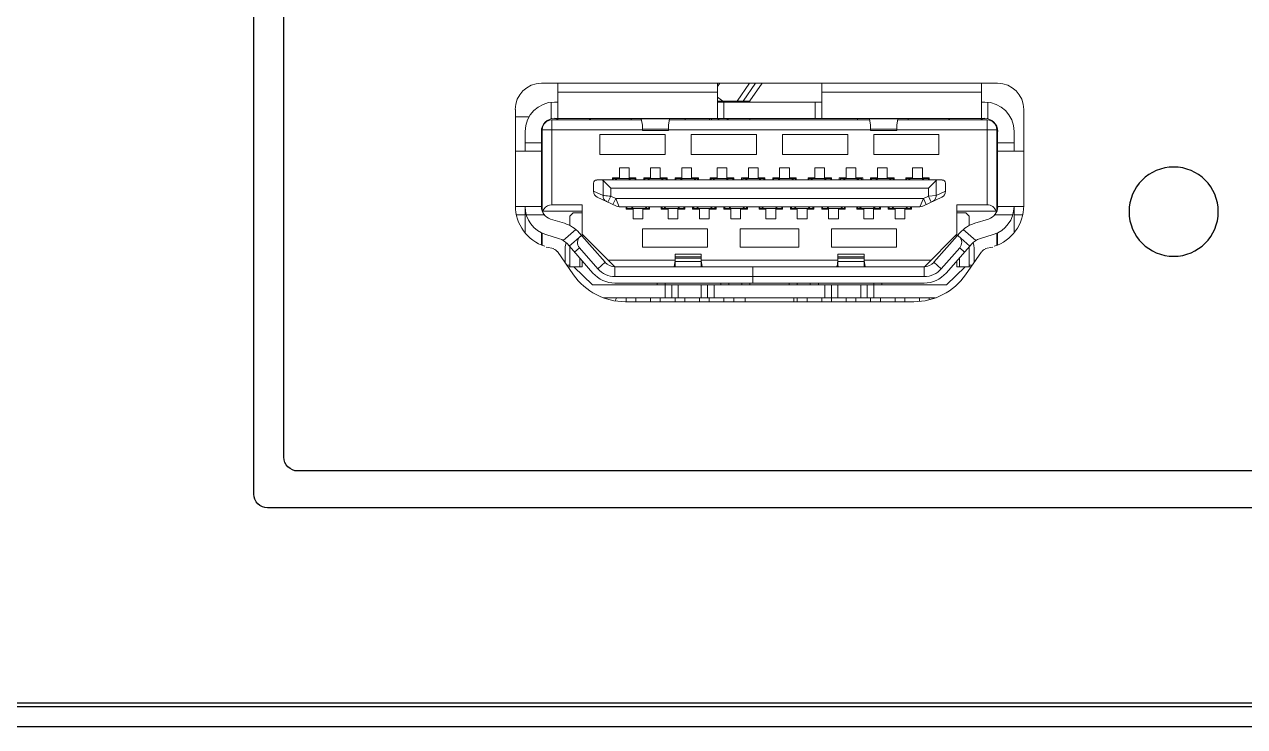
# Model space of a CAD drawing. Header units: millimetres. Extents: x -25459 to 1045457, y -66278 to 462905.
# Drawn here: x 652269.5 to 652650.3, y 34610.1 to 34829.1 of the extents above; entities that cross this region are included whole.
import ezdxf
from ezdxf.enums import TextEntityAlignment as Align

# ---------------------------------------------------------------- set-up
doc = ezdxf.new("R2010")
doc.units = ezdxf.units.MM
doc.layers.add('layer 1', color=7, linetype='Continuous')
doc.styles.add('ISOCPEUR', font='isocpeui.ttf', dxfattribs={"height": 250})

# ---------------------------------------------------------------- blocks, each defined once
blk = doc.blocks.new('*U69')
at = {"color": 0, "linetype": 'ByBlock', "lineweight": -2}
blk.add_line((174.5, 22.225), (625.5, 22.225), dxfattribs=at)
at = {"color": 0, "lineweight": -2, "style": 'ISOCPEUR', "oblique": 15, "flags": 8}
blk.add_attdef('НАИМЕНОВАНИЕ', text='', height=25, dxfattribs=at).set_placement((750, 10.425), align=Align.MIDDLE_LEFT)
blk = doc.blocks.new('SE2600 ОПЕРАТОР PRO')
at = {"lineweight": 0}
for p, q in [((6390.8, 704.1), (5891, 704.1)), ((5908.9, 665.7), (5908.9, 704.1)), ((6086.3, 704.1), (6083.8, 700.6)), ((6083.8, 704.1), (6083.8, 665.7)), ((6105.4, 684.7), (6119, 704.1)), ((6111.9, 684.7), (6125.5, 704.1)), ((6132.9, 704.1), (6119.4, 684.8)), ((6198.1, 665.7), (6198.1, 704.1)), ((6373, 704.1), (6373, 665.7)), ((5901.7, 683.4), (5901.7, 665.3)), ((5905.3, 683.6), (5908.9, 683.6)), ((6083.8, 694.3), (5908.9, 694.3)), ((6083.8, 689), (6089.9, 684.7)), ((6083.8, 684.7), (6119.5, 684.7)), ((6083.8, 683.6), (6198.1, 683.6)), ((6091, 665.7), (6091, 683.6)), ((6119.5, 684.7), (6119.5, 683.6)), ((6190.9, 683.6), (6190.9, 665.7)), ((6373, 694.3), (6198.1, 694.3)), ((6373, 683.6), (6376.6, 683.6)), ((6380.1, 665.3), (6380.1, 683.4)), ((5862.5, 675.6), (5862.5, 570)), ((6419.4, 570), (6419.4, 675.6)), ((5862.5, 667.5), (5877.5, 667.5)), ((5891.5, 655), (5892.2, 655.4)), ((5891.5, 655), (5892, 654.2)), ((6000.7, 664), (5902.6, 664)), ((5902.6, 571.1), (5902.6, 664)), ((5905.3, 665.7), (6376.6, 665.7)), ((5907, 664), (5910.1, 665.7)), ((5942.7, 664), (5945.8, 665.7)), ((5989.2, 665.7), (5989.2, 664)), ((6000.4, 665.3), (6031.5, 665.3)), ((6000.4, 665.3), (6001.7, 658.2)), ((6001.7, 652.3), (6001.7, 658.2)), ((6030.3, 658.2), (6031.5, 665.3)), ((6030.3, 658.2), (6030.3, 652.3)), ((6250.6, 664), (6031.3, 664)), ((6048.5, 664), (6048.5, 665.7)), ((6084.3, 664), (6085.6, 665.7)), ((6119.5, 665.7), (6119.5, 664)), ((6237.3, 664), (6237.3, 665.7)), ((6250.3, 665.3), (6281.4, 665.3)), ((6250.3, 665.3), (6251.6, 658.2)), ((6251.6, 652.3), (6251.6, 658.2)), ((6280.2, 658.2), (6281.4, 665.3)), ((6280.2, 658.2), (6280.2, 652.3)), ((6379.2, 664), (6281.2, 664)), ((6292.7, 664), (6292.7, 665.7)), ((6339.2, 664), (6336.1, 665.7)), ((6374.9, 664), (6371.8, 665.7)), ((6379.2, 664), (6379.2, 571.1)), ((6389.7, 655.4), (6390.3, 655)), ((6389.9, 654.2), (6390.3, 655)), ((5873.2, 630), (5873.2, 651.5)), ((5891, 569.2), (5891, 651.5)), ((5891.9, 653.3), (6001.7, 653.3)), ((5891.9, 653.3), (5891.9, 564.3)), ((6026.6, 647.9), (5955.2, 647.9)), ((5955.2, 647.9), (5955.2, 626.1)), ((6030.3, 654.1), (6001.7, 654.1)), ((6030.3, 652.3), (6001.7, 652.3)), ((6026.6, 626.1), (6026.6, 647.9)), ((6030.3, 653.3), (6251.6, 653.3)), ((6126.6, 647.9), (6055.2, 647.9)), ((6055.2, 647.9), (6055.2, 626.1)), ((6126.6, 626.1), (6126.6, 647.9)), ((6226.6, 647.9), (6155.2, 647.9)), ((6155.2, 647.9), (6155.2, 626.1)), ((6226.6, 626.1), (6226.6, 647.9)), ((6280.2, 654.1), (6251.6, 654.1)), ((6251.6, 652.3), (6280.2, 652.3)), ((6326.5, 647.9), (6255.1, 647.9)), ((6255.1, 647.9), (6255.1, 626.1)), ((6280.2, 653.3), (6389.9, 653.3)), ((6326.5, 626.1), (6326.5, 647.9)), ((6389.9, 564.3), (6389.9, 653.3)), ((6390.8, 569.2), (6390.8, 651.5)), ((6408.7, 630), (6408.7, 651.5)), ((5891, 630), (5862.5, 630)), ((5891, 639), (5873.2, 639)), ((6408.7, 639), (6390.8, 639)), ((6419.4, 630), (6390.8, 630)), ((5955.2, 626.1), (6026.6, 626.1)), ((6055.2, 626.1), (6126.6, 626.1)), ((6155.2, 626.1), (6226.6, 626.1)), ((6255.1, 626.1), (6326.5, 626.1)), ((5976.4, 611.5), (5987.1, 611.5)), ((5976.4, 600.8), (5976.4, 611.5)), ((5987.1, 611.5), (5987.1, 600.8)), ((6010.6, 611.5), (6021.3, 611.5)), ((6010.6, 600.8), (6010.6, 611.5)), ((6021.3, 611.5), (6021.3, 600.8)), ((6044.9, 611.5), (6055.6, 611.5)), ((6044.9, 600.8), (6044.9, 611.5)), ((6055.6, 611.5), (6055.6, 600.8)), ((6083.5, 611.5), (6094.2, 611.5)), ((6083.5, 600.8), (6083.5, 611.5)), ((6094.2, 611.5), (6094.2, 600.8)), ((6117.7, 611.5), (6128.4, 611.5)), ((6117.7, 600.8), (6117.7, 611.5)), ((6128.4, 611.5), (6128.4, 600.8)), ((6152, 611.5), (6162.7, 611.5)), ((6152, 600.8), (6152, 611.5)), ((6162.7, 611.5), (6162.7, 600.8)), ((6190.6, 611.5), (6201.3, 611.5)), ((6190.6, 600.8), (6190.6, 611.5)), ((6201.3, 611.5), (6201.3, 600.8)), ((6224.8, 611.5), (6235.5, 611.5)), ((6224.8, 600.8), (6224.8, 611.5)), ((6235.5, 611.5), (6235.5, 600.8)), ((6259.1, 611.5), (6269.8, 611.5)), ((6259.1, 600.8), (6259.1, 611.5)), ((6269.8, 611.5), (6269.8, 600.8)), ((6297.7, 611.5), (6308.4, 611.5)), ((6297.7, 600.8), (6297.7, 611.5)), ((6308.4, 611.5), (6308.4, 600.8)), ((5948.2, 586), (5948.2, 594.7)), ((5951.7, 598.3), (6330.1, 598.3)), ((5958.6, 597.8), (5958.6, 581.3)), ((5958.6, 597.8), (5967, 589.4)), ((5967, 589.4), (6314.9, 589.4)), ((5967, 580.5), (5967, 589.4)), ((5976.4, 600.8), (5968.9, 600.8)), ((5968.9, 598.3), (5968.9, 600.8)), ((5969.8, 600.1), (5993.7, 600.1)), ((5969.8, 598.3), (5969.8, 600.1)), ((5973.8, 598.3), (5972.3, 600.1)), ((5972.3, 598.3), (5972.3, 600.1)), ((5986.8, 598.3), (5988.3, 600.1)), ((5994.6, 600.8), (5987.1, 600.8)), ((5988.3, 598.3), (5988.3, 600.1)), ((5993.7, 598.3), (5993.7, 600.1)), ((5994.6, 600.8), (5994.6, 598.3)), ((6010.6, 600.8), (6003.1, 600.8)), ((6003.1, 598.3), (6003.1, 600.8)), ((6004.4, 600.1), (6027.6, 600.1)), ((6004.4, 598.3), (6004.4, 600.1)), ((6009.5, 598.3), (6008, 600.1)), ((6008, 598.3), (6008, 600.1)), ((6028.8, 600.8), (6021.3, 600.8)), ((6022.5, 598.3), (6024, 600.1)), ((6024, 598.3), (6024, 600.1)), ((6027.6, 598.3), (6027.6, 600.1)), ((6028.8, 600.8), (6028.8, 598.3)), ((6044.9, 600.8), (6037.4, 600.8)), ((6037.4, 598.3), (6037.4, 600.8)), ((6038.3, 600.1), (6062.2, 600.1)), ((6038.3, 598.3), (6038.3, 600.1)), ((6045.1, 598.3), (6043.7, 600.1)), ((6043.7, 598.3), (6043.7, 600.1)), ((6063.1, 600.8), (6055.6, 600.8)), ((6058.2, 598.3), (6059.7, 600.1)), ((6059.7, 598.3), (6059.7, 600.1)), ((6062.2, 598.3), (6062.2, 600.1)), ((6063.1, 600.8), (6063.1, 598.3)), ((6083.5, 600.8), (6076, 600.8)), ((6076, 598.3), (6076, 600.8)), ((6100.8, 600.1), (6076.9, 600.1)), ((6076.9, 598.3), (6076.9, 600.1)), ((6080.8, 598.3), (6079.4, 600.1)), ((6079.4, 598.3), (6079.4, 600.1)), ((6093.9, 598.3), (6095.4, 600.1)), ((6101.7, 600.8), (6094.2, 600.8)), ((6095.4, 598.3), (6095.4, 600.1)), ((6100.8, 598.3), (6100.8, 600.1)), ((6101.7, 600.8), (6101.7, 598.3)), ((6117.7, 600.8), (6110.2, 600.8)), ((6110.2, 598.3), (6110.2, 600.8)), ((6111.5, 600.1), (6134.7, 600.1)), ((6111.5, 598.3), (6111.5, 600.1)), ((6116.6, 598.3), (6115.1, 600.1)), ((6115.1, 598.3), (6115.1, 600.1)), ((6135.9, 600.8), (6128.4, 600.8)), ((6129.6, 598.3), (6131.1, 600.1)), ((6131.1, 598.3), (6131.1, 600.1)), ((6134.7, 598.3), (6134.7, 600.1)), ((6135.9, 600.8), (6135.9, 598.3)), ((6152, 600.8), (6144.5, 600.8)), ((6144.5, 598.3), (6144.5, 600.8)), ((6145.4, 600.1), (6169.3, 600.1)), ((6145.4, 598.3), (6145.4, 600.1)), ((6152.2, 598.3), (6150.8, 600.1)), ((6150.8, 598.3), (6150.8, 600.1)), ((6170.2, 600.8), (6162.7, 600.8)), ((6165.3, 598.3), (6166.8, 600.1)), ((6166.8, 598.3), (6166.8, 600.1)), ((6169.3, 598.3), (6169.3, 600.1)), ((6170.2, 600.8), (6170.2, 598.3)), ((6190.6, 600.8), (6183.1, 600.8)), ((6183.1, 598.3), (6183.1, 600.8)), ((6207.9, 600.1), (6184, 600.1)), ((6184, 598.3), (6184, 600.1)), ((6187.9, 598.3), (6186.5, 600.1)), ((6186.5, 598.3), (6186.5, 600.1)), ((6201, 598.3), (6202.5, 600.1)), ((6208.8, 600.8), (6201.3, 600.8)), ((6202.5, 598.3), (6202.5, 600.1)), ((6207.9, 598.3), (6207.9, 600.1)), ((6208.8, 600.8), (6208.8, 598.3)), ((6224.8, 600.8), (6217.3, 600.8)), ((6217.3, 598.3), (6217.3, 600.8)), ((6218.6, 600.1), (6241.8, 600.1)), ((6218.6, 598.3), (6218.6, 600.1)), ((6223.7, 598.3), (6222.2, 600.1)), ((6222.2, 598.3), (6222.2, 600.1)), ((6243, 600.8), (6235.5, 600.8)), ((6236.7, 598.3), (6238.2, 600.1)), ((6238.2, 598.3), (6238.2, 600.1)), ((6241.8, 598.3), (6241.8, 600.1)), ((6243, 600.8), (6243, 598.3)), ((6259.1, 600.8), (6251.6, 600.8)), ((6251.6, 598.3), (6251.6, 600.8)), ((6252.5, 600.1), (6276.4, 600.1)), ((6252.5, 598.3), (6252.5, 600.1)), ((6259.3, 598.3), (6257.9, 600.1)), ((6257.9, 598.3), (6257.9, 600.1)), ((6277.3, 600.8), (6269.8, 600.8)), ((6272.4, 598.3), (6273.9, 600.1)), ((6273.9, 598.3), (6273.9, 600.1)), ((6276.4, 598.3), (6276.4, 600.1)), ((6277.3, 600.8), (6277.3, 598.3)), ((6297.7, 600.8), (6290.2, 600.8)), ((6290.2, 598.3), (6290.2, 600.8)), ((6315, 600.1), (6291.1, 600.1)), ((6291.1, 598.3), (6291.1, 600.1)), ((6295, 598.3), (6293.6, 600.1)), ((6293.6, 598.3), (6293.6, 600.1)), ((6308.1, 598.3), (6309.6, 600.1)), ((6315.9, 600.8), (6308.4, 600.8)), ((6309.6, 598.3), (6309.6, 600.1)), ((6323.3, 597.8), (6314.9, 589.4)), ((6314.9, 589.4), (6314.9, 580.5)), ((6315, 598.3), (6315, 600.1)), ((6315.9, 600.8), (6315.9, 598.3)), ((6323.3, 581.3), (6323.3, 597.8)), ((6333.7, 586), (6333.7, 594.7)), ((6389.9, 592.6), (6390.8, 592.6)), ((5948.2, 586.2), (5958.6, 581.3)), ((5952.3, 579.6), (5973.2, 569.7)), ((5963.9, 574.1), (5967, 580.5)), ((5967, 580.5), (5972.5, 577.9)), ((5972.5, 577.9), (5969.4, 571.5)), ((6309.4, 577.9), (5972.5, 577.9)), ((5976.3, 569), (5972.5, 577.9)), ((6305.6, 569), (6309.4, 577.9)), ((6308.7, 569.7), (6329.6, 579.6)), ((6309.4, 577.9), (6314.9, 580.5)), ((6312.4, 571.5), (6309.4, 577.9)), ((6323.3, 581.3), (6314.9, 580.5)), ((6314.9, 580.5), (6317.9, 574.1)), ((6323.3, 581.3), (6333.7, 586.2)), ((5862.5, 569.2), (5891, 569.2)), ((5873.2, 569.2), (5873.2, 540.4)), ((5935.7, 564), (5892, 564)), ((5935.7, 571.1), (5902.6, 571.1)), ((5925.8, 562.2), (5922.3, 558.6)), ((5935.7, 562.2), (5925.8, 562.2)), ((5935.7, 536.8), (5935.7, 571.1)), ((5976.3, 569), (6305.6, 569)), ((5983.9, 566.5), (5983.9, 569)), ((6009.6, 567.2), (5983.9, 567.2)), ((5983.9, 566.5), (5991.4, 566.5)), ((5984.7, 567.2), (5984.7, 569)), ((5991.6, 569), (5990.1, 567.2)), ((5990.1, 567.2), (5990.1, 569)), ((5991.4, 555.8), (5991.4, 566.5)), ((6002.1, 566.5), (6009.6, 566.5)), ((6002.1, 566.5), (6002.1, 555.8)), ((6004.7, 569), (6006.2, 567.2)), ((6006.2, 567.2), (6006.2, 569)), ((6008.7, 567.2), (6008.7, 569)), ((6009.6, 569), (6009.6, 566.5)), ((6022.4, 566.5), (6022.4, 569)), ((6048.1, 567.2), (6022.4, 567.2)), ((6022.4, 566.5), (6029.9, 566.5)), ((6023.3, 567.2), (6023.3, 569)), ((6027.3, 569), (6025.8, 567.2)), ((6025.8, 567.2), (6025.8, 569)), ((6029.9, 555.8), (6029.9, 566.5)), ((6040.4, 569), (6041.9, 567.2)), ((6040.6, 566.5), (6048.1, 566.5)), ((6040.6, 566.5), (6040.6, 555.8)), ((6041.9, 567.2), (6041.9, 569)), ((6047.2, 567.2), (6047.2, 569)), ((6048.1, 569), (6048.1, 566.5)), ((6056.7, 566.5), (6056.7, 569)), ((6056.7, 566.5), (6064.2, 566.5)), ((6057, 567.2), (6057, 569)), ((6057, 567.2), (6082, 567.2)), ((6057.9, 567.2), (6057.9, 569)), ((6063, 569), (6061.5, 567.2)), ((6061.5, 567.2), (6061.5, 569)), ((6064.2, 555.8), (6064.2, 566.5)), ((6074.9, 566.5), (6082.4, 566.5)), ((6074.9, 566.5), (6074.9, 555.8)), ((6076.1, 569), (6077.6, 567.2)), ((6077.6, 567.2), (6077.6, 569)), ((6081.1, 567.2), (6081.1, 569)), ((6082, 567.2), (6082, 569)), ((6082.4, 569), (6082.4, 566.5)), ((6091, 566.5), (6091, 569)), ((6116.7, 567.2), (6091, 567.2)), ((6091, 566.5), (6098.5, 566.5)), ((6091.8, 567.2), (6091.8, 569)), ((6098.7, 569), (6097.2, 567.2)), ((6097.2, 567.2), (6097.2, 569)), ((6098.5, 555.8), (6098.5, 566.5)), ((6109.2, 566.5), (6116.7, 566.5)), ((6109.2, 566.5), (6109.2, 555.8)), ((6111.8, 569), (6113.3, 567.2)), ((6113.3, 567.2), (6113.3, 569)), ((6115.8, 567.2), (6115.8, 569)), ((6116.7, 569), (6116.7, 566.5)), ((6129.5, 566.5), (6129.5, 569)), ((6155.2, 567.2), (6129.5, 567.2)), ((6129.5, 566.5), (6137, 566.5)), ((6130.4, 567.2), (6130.4, 569)), ((6134.4, 569), (6132.9, 567.2)), ((6132.9, 567.2), (6132.9, 569)), ((6137, 555.8), (6137, 566.5)), ((6147.5, 569), (6149, 567.2)), ((6147.7, 566.5), (6155.2, 566.5)), ((6147.7, 566.5), (6147.7, 555.8)), ((6149, 567.2), (6149, 569)), ((6154.3, 567.2), (6154.3, 569)), ((6155.2, 569), (6155.2, 566.5)), ((6163.8, 566.5), (6163.8, 569)), ((6163.8, 566.5), (6171.3, 566.5)), ((6164.1, 567.2), (6164.1, 569)), ((6164.1, 567.2), (6189.1, 567.2)), ((6165, 567.2), (6165, 569)), ((6170.1, 569), (6168.6, 567.2)), ((6168.6, 567.2), (6168.6, 569)), ((6171.3, 555.8), (6171.3, 566.5)), ((6182, 566.5), (6189.5, 566.5)), ((6182, 566.5), (6182, 555.8)), ((6183.2, 569), (6184.7, 567.2)), ((6184.7, 567.2), (6184.7, 569)), ((6188.2, 567.2), (6188.2, 569)), ((6189.1, 567.2), (6189.1, 569)), ((6189.5, 569), (6189.5, 566.5)), ((6198.1, 566.5), (6198.1, 569)), ((6223.8, 567.2), (6198.1, 567.2)), ((6198.1, 566.5), (6205.6, 566.5)), ((6198.9, 567.2), (6198.9, 569)), ((6205.8, 569), (6204.3, 567.2)), ((6204.3, 567.2), (6204.3, 569)), ((6205.6, 555.8), (6205.6, 566.5)), ((6216.3, 566.5), (6223.8, 566.5)), ((6216.3, 566.5), (6216.3, 555.8)), ((6218.9, 569), (6220.4, 567.2)), ((6220.4, 567.2), (6220.4, 569)), ((6222.9, 567.2), (6222.9, 569)), ((6223.8, 569), (6223.8, 566.5)), ((6236.6, 566.5), (6236.6, 569)), ((6262.3, 567.2), (6236.6, 567.2)), ((6236.6, 566.5), (6244.1, 566.5)), ((6237.5, 567.2), (6237.5, 569)), ((6241.5, 569), (6240, 567.2)), ((6240, 567.2), (6240, 569)), ((6244.1, 555.8), (6244.1, 566.5)), ((6254.6, 569), (6256.1, 567.2)), ((6254.8, 566.5), (6262.3, 566.5)), ((6254.8, 566.5), (6254.8, 555.8)), ((6256.1, 567.2), (6256.1, 569)), ((6261.4, 567.2), (6261.4, 569)), ((6262.3, 569), (6262.3, 566.5)), ((6270.9, 566.5), (6270.9, 569)), ((6270.9, 566.5), (6278.4, 566.5)), ((6271.2, 567.2), (6271.2, 569)), ((6271.2, 567.2), (6296.2, 567.2)), ((6272.1, 567.2), (6272.1, 569)), ((6277.2, 569), (6275.7, 567.2)), ((6275.7, 567.2), (6275.7, 569)), ((6278.4, 555.8), (6278.4, 566.5)), ((6289.1, 566.5), (6296.6, 566.5)), ((6289.1, 566.5), (6289.1, 555.8)), ((6290.3, 569), (6291.8, 567.2)), ((6291.8, 567.2), (6291.8, 569)), ((6295.3, 567.2), (6295.3, 569)), ((6296.2, 567.2), (6296.2, 569)), ((6296.6, 569), (6296.6, 566.5)), ((6379.2, 571.1), (6346.2, 571.1)), ((6346.2, 536.8), (6346.2, 571.1)), ((6389.9, 564), (6346.2, 564)), ((6346.2, 562.2), (6356, 562.2)), ((6359.6, 558.6), (6356, 562.2)), ((6390.8, 569.2), (6419.4, 569.2)), ((6408.7, 540.4), (6408.7, 569.2)), ((5863.5, 560.3), (5873.2, 560.3)), ((5874.5, 560.3), (5894.2, 560.3)), ((5901.1, 555.5), (5916.2, 550.9)), ((5922.3, 549.7), (5922, 548.5)), ((5922.3, 548.4), (5922.3, 558.6)), ((6002.1, 555.8), (5991.4, 555.8)), ((6040.6, 555.8), (6029.9, 555.8)), ((6074.9, 555.8), (6064.2, 555.8)), ((6109.2, 555.8), (6098.5, 555.8)), ((6147.7, 555.8), (6137, 555.8)), ((6182, 555.8), (6171.3, 555.8)), ((6216.3, 555.8), (6205.6, 555.8)), ((6254.8, 555.8), (6244.1, 555.8)), ((6289.1, 555.8), (6278.4, 555.8)), ((6359.6, 548.4), (6359.6, 558.6)), ((6359.9, 548.5), (6359.6, 549.7)), ((6365.7, 550.9), (6380.8, 555.5)), ((6407.4, 560.3), (6387.7, 560.3)), ((6408.7, 560.3), (6418.3, 560.3)), ((5891, 526.9), (5891, 540.5)), ((5891.9, 540), (5891.9, 526.5)), ((5895.9, 538.5), (5911, 533.8)), ((5928.7, 544.1), (5915, 532.1)), ((5921.5, 525.9), (5934.9, 537.7)), ((5932.5, 540.4), (5960.8, 508.2)), ((5935.7, 539), (5971.4, 503.3)), ((6073.1, 544.7), (6001.7, 544.7)), ((6001.7, 544.7), (6001.7, 524.7)), ((6073.1, 524.7), (6073.1, 544.7)), ((6173, 544.7), (6108.8, 544.7)), ((6108.8, 544.7), (6108.8, 524.7)), ((6173, 524.7), (6173, 544.7)), ((6280.1, 544.7), (6208.7, 544.7)), ((6208.7, 544.7), (6208.7, 524.7)), ((6280.1, 524.7), (6280.1, 544.7)), ((6310.5, 503.3), (6346.2, 539)), ((6321, 508.2), (6349.4, 540.4)), ((6347, 537.7), (6360.4, 525.9)), ((6353.2, 544.1), (6366.9, 532.1)), ((6370.9, 533.8), (6386, 538.5)), ((6389.9, 540), (6389.9, 526.5)), ((6390.8, 526.9), (6390.8, 540.5)), ((5896.3, 524.6), (5904.6, 523.4)), ((5916.9, 507.8), (5916.9, 522.8)), ((5918, 529.7), (5917.3, 526.6)), ((5919.1, 528.6), (5947.4, 496.4)), ((5922.3, 525), (5922.3, 503.3)), ((5927.4, 519.2), (5932.7, 523.9)), ((5932.7, 523.9), (5952.8, 501.1)), ((6001.7, 524.7), (6073.1, 524.7)), ((6173, 524.7), (6108.8, 524.7)), ((6208.7, 524.7), (6280.1, 524.7)), ((6329.1, 501.1), (6349.2, 523.9)), ((6334.4, 496.4), (6362.8, 528.6)), ((6349.2, 523.9), (6354.5, 519.2)), ((6359.6, 503.3), (6359.6, 525)), ((6364.6, 526.6), (6363.9, 529.7)), ((6365, 507.8), (6365, 522.8)), ((6377.1, 523.4), (6385.6, 524.6)), ((5908.5, 519.9), (5926.2, 494.6)), ((5933, 503.3), (5933, 512.8)), ((5935.7, 503.3), (5935.7, 509.8)), ((5960.8, 508.2), (5952.8, 501.1)), ((6037.4, 510.5), (5964.2, 510.5)), ((6036.4, 503.7), (6037.4, 510.2)), ((6066, 517), (6037.4, 517)), ((6037.4, 505.2), (6037.4, 517)), ((6037.4, 514.3), (6066, 514.3)), ((6066, 512.8), (6037.4, 512.8)), ((6037.4, 508.9), (6066, 508.9)), ((6066, 505.2), (6066, 517)), ((6215.9, 510.5), (6066, 510.5)), ((6066, 510.2), (6067, 503.7)), ((6214.9, 503.7), (6215.9, 510.2)), ((6215.9, 517), (6244.5, 517)), ((6215.9, 505.2), (6215.9, 517)), ((6215.9, 514.3), (6244.5, 514.3)), ((6244.5, 512.8), (6215.9, 512.8)), ((6215.9, 508.9), (6244.5, 508.9)), ((6244.5, 505.2), (6244.5, 517)), ((6317.7, 510.5), (6244.5, 510.5)), ((6244.5, 510.2), (6245.5, 503.7)), ((6329.1, 501.1), (6321, 508.2)), ((6346.2, 503.3), (6346.2, 509.8)), ((6348.9, 512.8), (6348.9, 503.3)), ((6355.7, 494.6), (6373.1, 519.5)), ((5918.8, 505.1), (5922.3, 505.1)), ((5935.7, 503.3), (5920.1, 503.3)), ((5947, 483.7), (5926.7, 503.3)), ((5971.6, 503.3), (6310.3, 503.3)), ((5971.6, 492.6), (5971.6, 503.3)), ((6036.4, 503.3), (6036.4, 503.7)), ((6067, 503.7), (6067, 503.3)), ((6122.7, 485.5), (6122.7, 503.3)), ((6214.9, 503.3), (6214.9, 503.7)), ((6245.5, 503.7), (6245.5, 503.3)), ((6310.3, 503.3), (6310.3, 492.6)), ((6355.1, 503.3), (6334.9, 483.7)), ((6346.2, 503.3), (6361.8, 503.3)), ((6363.1, 505.1), (6359.6, 505.1)), ((5947, 483.7), (6334.9, 483.7)), ((5971.6, 492.6), (6310.3, 492.6)), ((5971.6, 485.5), (6310.3, 485.5)), ((6017.8, 485.5), (6017.8, 483.7)), ((6026.7, 485.5), (6026.7, 469.4)), ((6033.8, 469.4), (6033.8, 483.7)), ((6041, 469.4), (6041, 483.7)), ((6066, 483.7), (6066, 469.4)), ((6073.1, 483.7), (6073.1, 469.4)), ((6080.2, 469.4), (6080.2, 483.7)), ((6087.4, 483.7), (6087.4, 485.5)), ((6096.3, 483.7), (6096.3, 485.5)), ((6110.6, 485.5), (6110.6, 483.7)), ((6119.5, 485.5), (6119.5, 483.7)), ((6162.4, 483.7), (6162.4, 485.5)), ((6171.3, 483.7), (6171.3, 485.5)), ((6185.6, 485.5), (6185.6, 483.7)), ((6194.5, 485.5), (6194.5, 483.7)), ((6201.6, 483.7), (6201.6, 469.4)), ((6208.8, 464.9), (6208.8, 483.7)), ((6215.9, 469.4), (6215.9, 483.7)), ((6240.9, 483.7), (6240.9, 469.4)), ((6248, 483.7), (6248, 469.4)), ((6255.2, 469.4), (6255.2, 485.5)), ((6264.1, 483.7), (6264.1, 485.5)), ((5959, 469.4), (6322.8, 469.4)), ((5983.9, 469.4), (5983.9, 464.9)), ((5994.6, 469.4), (5994.6, 464.9)), ((6010.6, 469.4), (6010.6, 464.9)), ((6021.3, 469.4), (6021.3, 464.9)), ((6037.4, 469.4), (6037.4, 464.9)), ((6048.1, 469.4), (6048.1, 464.9)), ((6064.2, 469.4), (6064.2, 464.9)), ((6074.9, 469.4), (6074.9, 464.9)), ((6091, 469.4), (6091, 464.9)), ((6101.7, 469.4), (6101.7, 464.9)), ((6114.2, 469.4), (6114.2, 464.9)), ((6167.7, 469.4), (6167.7, 464.9)), ((6171.3, 469.4), (6171.3, 464.9)), ((6182, 469.4), (6182, 464.9)), ((6198.1, 469.4), (6198.1, 464.9)), ((6224.8, 469.4), (6224.8, 464.9)), ((6235.5, 469.4), (6235.5, 464.9)), ((6251.6, 469.4), (6251.6, 464.9)), ((6262.3, 469.4), (6262.3, 464.9)), ((6278.4, 469.4), (6278.4, 464.9)), ((6289.1, 469.4), (6289.1, 464.9)), ((6305.2, 469.4), (6305.2, 465.5)), ((6315.9, 469.4), (6315.9, 467.3)), ((5983.1, 464.9), (6298.8, 464.9))]:
    blk.add_line(p, q, dxfattribs=at)
at = {"color": 7}
for p, q in [((16273.8, 25.6), (722, 25.6)), ((4109.6, 0), (7497.2, 0))]:
    blk.add_line(p, q, dxfattribs=at)
for points in [[(5576.1, 643.2), (5576.1, 1723.1, -0.414214), (5591.1, 1738.1), (11222.7, 1738.1, -0.414214), (11237.7, 1723.1), (11237.7, 643.2)], [(5609, 643.2), (5609, 1696.7, -0.414214), (5624, 1711.7), (11181.8, 1711.7, -0.414214), (11196.8, 1696.7), (11196.8, 643.2)], [(11237.7, 1526), (11237.7, 254.5, -0.414214), (11222.7, 239.5), (5591.1, 239.5, -0.414214), (5576.1, 254.5), (5576.1, 1526)], [(11196.8, 1499.6), (11196.8, 294.8, -0.414214), (11181.8, 279.8), (5624, 279.8, -0.414214), (5609, 294.8), (5609, 1499.6)]]:
    blk.add_lwpolyline(points, format="xyb", dxfattribs=at)
at = {"lineweight": 0}
for centre, radius, start, end in [((5891, 675.6), 28.6, 90, 180), ((6390.8, 675.6), 28.6, 0, 90), ((5905.3, 651.5), 32.1, 90, 180), ((6376.6, 651.5), 32.1, 0, 90), ((5905.3, 651.5), 14.3, 90, 180), ((5902.6, 653.3), 10.7, 90, 180), ((6082, 663.3), 7.14, 159.4904, 174.223), ((6083.6, 664.2), 6.43, 166.3643, 182.4857), ((6088.6, 662.5), 6.43, 12.7376, 29.8867), ((6088.8, 663.3), 7.14, 5.7761, 20.5092), ((6376.6, 651.5), 14.3, 0, 90), ((6379.2, 653.3), 10.7, 0, 90), ((5951.7, 594.7), 3.57, 90, 180), ((6330.1, 594.7), 3.57, 0, 90), ((5955.3, 586), 7.14, 180, 244.7595), ((6326.6, 586), 7.14, 295.2405, 0), ((5908.9, 570), 46.4, 180, 252.4595), ((5905.3, 569.2), 32.1, 180, 252.8973), ((5905.3, 569.2), 14.3, 180, 252.9683), ((5976.3, 576.1), 7.14, 244.7595, 270), ((6305.6, 576.1), 7.14, 270, 295.2405), ((6376.6, 569.2), 14.3, 287.1027, 0), ((6376.6, 569.2), 32.1, 287.1027, 0), ((6373, 570), 46.4, 287.5405, 0), ((5905.7, 516.8), 35.7, 41.3478, 72.8973), ((6376.2, 516.8), 35.7, 107.1027, 138.6522), ((5939.4, 529.8), 8.92, 131.3476, 221.3479), ((6342.5, 529.8), 8.92, 318.6521, 48.6524), ((5902.6, 515.8), 7.14, 34.9792, 72.4595), ((5905.7, 516.8), 17.9, 41.3478, 72.8973), ((5934.8, 522.8), 17.9, 167.9052, 179.9074), ((6376.2, 516.8), 17.9, 107.1027, 138.6522), ((6347.1, 522.8), 17.9, 0, 12.0021), ((6379.2, 515.8), 7.14, 107.5405, 145.0208), ((5971.6, 517.6), 14.3, 221.3478, 270), ((6310.3, 517.6), 14.3, 270, 318.6522), ((5983.1, 534.4), 69.4, 214.9792, 270), ((5971.6, 517.6), 32.1, 221.3478, 270), ((5971.6, 517.6), 25, 221.3478, 270), ((6298.8, 534.4), 69.4, 270, 325.0208), ((6310.3, 517.6), 25, 270, 318.6522), ((6310.3, 517.6), 32.1, 270, 318.6522), ((6053.5, 430.1), 89.2, 153.8343, 156.3659)]:
    blk.add_arc(centre, radius, start, end, dxfattribs=at)
for centre, major_axis, start_param, end_param in [((5902.6, 560.4), (10.7, 0), 2.534386, 2.801756), ((5902.6, 560.4), (0, 10.7), 0, 0.963589), ((6379.2, 560.4), (0, 10.7), -1.230959, 0)]:
    blk.add_ellipse(centre, major_axis=major_axis, ratio=1, start_param=start_param, end_param=end_param, dxfattribs=at)
for points, knots in [([(5999.8, 665.7), (5999.8, 665.7), (6000.1, 665.7), (6000.3, 665.5), (6000.4, 665.3)], [0, 0, 0, 0, 0.214859, 1, 1, 1, 1]), ([(6031.5, 665.3), (6031.6, 665.4), (6031.8, 665.6), (6032, 665.7), (6032.2, 665.7)], [0, 0, 0, 0, 0.302983, 1, 1, 1, 1]), ([(6249.7, 665.7), (6249.7, 665.7), (6250, 665.7), (6250.2, 665.5), (6250.3, 665.3)], [0, 0, 0, 0, 0.214854, 1, 1, 1, 1]), ([(6281.4, 665.3), (6281.5, 665.4), (6281.7, 665.6), (6281.9, 665.7), (6282.1, 665.7)], [0, 0, 0, 0, 0.302992, 1, 1, 1, 1]), ([(5958.6, 597.8), (5958.5, 597.9), (5958.2, 598.1), (5957.8, 598.3), (5957.5, 598.3)], [0, 0, 0, 0, 0.286907, 1, 1, 1, 1]), ([(6324.3, 598.3), (6324.3, 598.3), (6323.9, 598.2), (6323.5, 598), (6323.3, 597.8)], [0, 0, 0, 0, 0.226453, 1, 1, 1, 1]), ([(5958.6, 581.3), (5958.5, 580), (5959.1, 577.2), (5961.1, 575.4), (5962.3, 574.9)], [0, 0, 0, 0, 0.524311, 1, 1, 1, 1]), ([(5958.6, 581.3), (5959, 581.3), (5961.8, 581), (5964.6, 580.8), (5967, 580.5)], [0, 0, 0, 0, 0.153891, 1, 1, 1, 1]), ([(6319.6, 574.9), (6320.7, 575.4), (6322.8, 577.2), (6323.4, 580), (6323.3, 581.3)], [0, 0, 0, 0, 0.475685, 1, 1, 1, 1]), ([(6035.7, 503.3), (6035.8, 503.3), (6036.1, 503.4), (6036.2, 503.6), (6036.4, 503.7)], [0, 0, 0, 0, 0.209415, 1, 1, 1, 1]), ([(6067, 503.7), (6067.1, 503.7), (6067.2, 503.5), (6067.5, 503.3), (6067.6, 503.3)], [0, 0, 0, 0, 0.310084, 1, 1, 1, 1]), ([(6214.2, 503.3), (6214.3, 503.3), (6214.6, 503.4), (6214.7, 503.6), (6214.9, 503.7)], [0, 0, 0, 0, 0.209411, 1, 1, 1, 1]), ([(6245.5, 503.7), (6245.6, 503.7), (6245.7, 503.5), (6246, 503.3), (6246.1, 503.3)], [0, 0, 0, 0, 0.310092, 1, 1, 1, 1])]:
    blk.add_open_spline(points, degree=3, knots=knots, dxfattribs=at)
for points in [[(6037.4, 505.2), (6037.4, 504.5), (6037.5, 503.9), (6037.7, 503.3)], [(6065.7, 503.3), (6065.9, 503.9), (6066, 504.5), (6066, 505.2)], [(6215.9, 505.2), (6215.9, 504.5), (6216, 503.9), (6216.2, 503.3)], [(6244.2, 503.3), (6244.4, 503.9), (6244.5, 504.5), (6244.5, 505.2)]]:
    blk.add_open_spline(points, degree=3, dxfattribs=at)
at = {"layer": 'layer 1', "color": 7, "lineweight": 25}
blk.add_open_spline([(6583.6, 612.5), (6610.6, 612.5), (6632.5, 590.6), (6632.5, 563.6), (6632.5, 563.6), (6632.5, 536.6), (6610.6, 514.8), (6583.6, 514.8), (6583.6, 514.8), (6556.6, 514.8), (6534.7, 536.6), (6534.7, 563.6), (6534.7, 563.6), (6534.7, 590.6), (6556.6, 612.5), (6583.6, 612.5)], degree=3, knots=[0, 0, 0, 0, 0.2, 0.2, 0.2, 0.2, 0.4, 0.4, 0.4, 0.4, 0.6, 0.6, 0.6, 0.6, 1, 1, 1, 1], dxfattribs=at)

msp = doc.modelspace()

# ---------------------------------------------------------------- block references
at = {"color": 252, "lineweight": 0, "xscale": 0.28485, "yscale": 0.28485, "zscale": 0.28485}
msp.add_blockref('SE2600 ОПЕРАТОР PRO', (650752.791, 34610.144), dxfattribs=at)
at = {"xscale": 10, "yscale": 10, "zscale": 10}
msp.add_blockref('*U69', (649180.62, 34394.183), dxfattribs=at)

doc.saveas('drawing.dxf')
